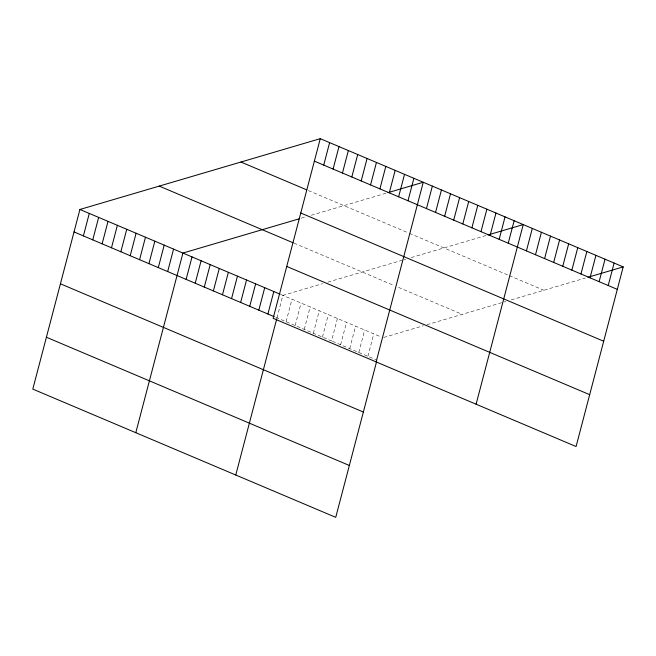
<?xml version="1.0" encoding="UTF-8"?>
<svg xmlns="http://www.w3.org/2000/svg" width="656" height="656" viewBox="0 0 656 656"><rect width="100%" height="100%" fill="white"/><g stroke="black" fill="none" stroke-linecap="round" stroke-linejoin="round"><path stroke-width="0.49" stroke-dasharray="3.28 2.46" d="M277.004 317.857L282.9 295.38L322.555 283.695M286.09 321.702L291.986 299.226M295.175 325.548L301.071 303.072M304.261 329.394L310.157 306.926M313.355 333.24L319.251 310.772M322.44 337.086L328.336 314.618M337.422 318.463L331.526 340.94L274.274 316.7M340.62 344.785L346.516 322.309M349.705 348.631L355.601 326.155M358.791 352.477L364.687 330.001M367.885 356.323L373.781 333.855M301.276 218.194L305.819 216.857M311.264 215.25L386.253 193.159M327.836 282.137L403.063 259.981M403.973 259.71L405.785 259.177M411.238 257.57L486.219 235.479M383.744 337.438L423.399 325.753M426.925 324.72L503.029 302.293M503.939 302.031L505.76 301.489M511.204 299.89L585.308 278.054M308.369 190.56L407.565 232.552M409.385 233.323L507.539 274.872M509.351 275.643L543.89 290.255M294.044 243.163L394.018 285.483M398.561 287.402L462.177 314.331M281.08 294.61L381.046 336.93M332.436 341.317L376.97 360.169"/><path stroke-width="0.98" d="M320.259 138.662L273.134 318.299L576.075 446.531L623.2 266.894L320.259 138.662L79.925 209.469L32.8 389.106L335.741 517.338L376.478 362.055M83.394 235.906L89.29 213.43M92.758 239.866L98.654 217.39M102.123 243.827L108.019 221.359M111.487 247.796L117.383 225.32M120.852 251.756L126.747 229.28M130.216 255.717L136.112 233.249M139.58 259.686L145.476 237.21M148.945 263.646L154.841 241.17M158.301 267.607L164.197 245.139M167.665 271.576L173.561 249.1M135.8 432.706L182.926 253.06L299.464 218.735M186.124 279.382L192.019 256.914M195.209 283.228L201.105 260.76M204.295 287.082L210.191 264.606M213.38 290.928L219.276 268.452M222.474 294.774L228.37 272.297M231.56 298.619L237.456 276.143M240.645 302.465L246.541 279.997M249.739 306.311L255.635 283.843M258.825 310.157L264.721 287.689M267.91 314.011L273.806 291.535M235.766 475.026L276.75 318.8M323.728 165.099L329.624 142.623M333.092 169.059L338.988 146.583M342.457 173.02L348.352 150.552M351.821 176.989L357.717 154.513M361.185 180.949L367.081 158.473M370.55 184.91L376.446 162.442M379.914 188.879L385.81 166.403M389.279 192.839L395.174 170.363M398.635 196.8L404.531 174.332M407.999 200.769L413.895 178.293M376.134 361.899L423.259 182.261L388.016 192.643M426.457 208.575L432.353 186.107M435.543 212.421L441.439 189.953M444.629 216.275L450.524 193.799M453.714 220.121L459.61 197.645M462.808 223.967L468.704 201.49M471.894 227.812L477.789 205.336M480.979 231.658L486.875 209.19M490.073 235.504L495.969 213.036M499.159 239.358L505.054 216.882M508.244 243.204L514.14 220.728M476.1 404.219L523.234 224.573L487.982 234.963M526.424 250.895L532.319 228.419M535.509 254.741L541.405 232.265M544.603 258.587L550.499 236.119M553.689 262.433L559.584 239.965M562.774 266.287L568.67 243.811M571.86 270.133L577.756 247.656M580.954 273.978L586.849 251.502M590.039 277.824L595.935 255.348M599.125 281.67L605.021 259.194M608.219 285.516L614.114 263.048M587.948 277.275L623.2 266.894M314.363 161.13L617.304 289.362M240.949 162.024L306.5 189.773M300.76 212.995L603.7 341.235M159.236 186.099L293.134 242.777M286.738 266.434L589.678 394.666M79.925 209.469L280.169 294.224M74.03 231.937L274.274 316.7M60.426 283.802L363.367 412.034M46.404 337.241L349.345 465.473"/></g></svg>
